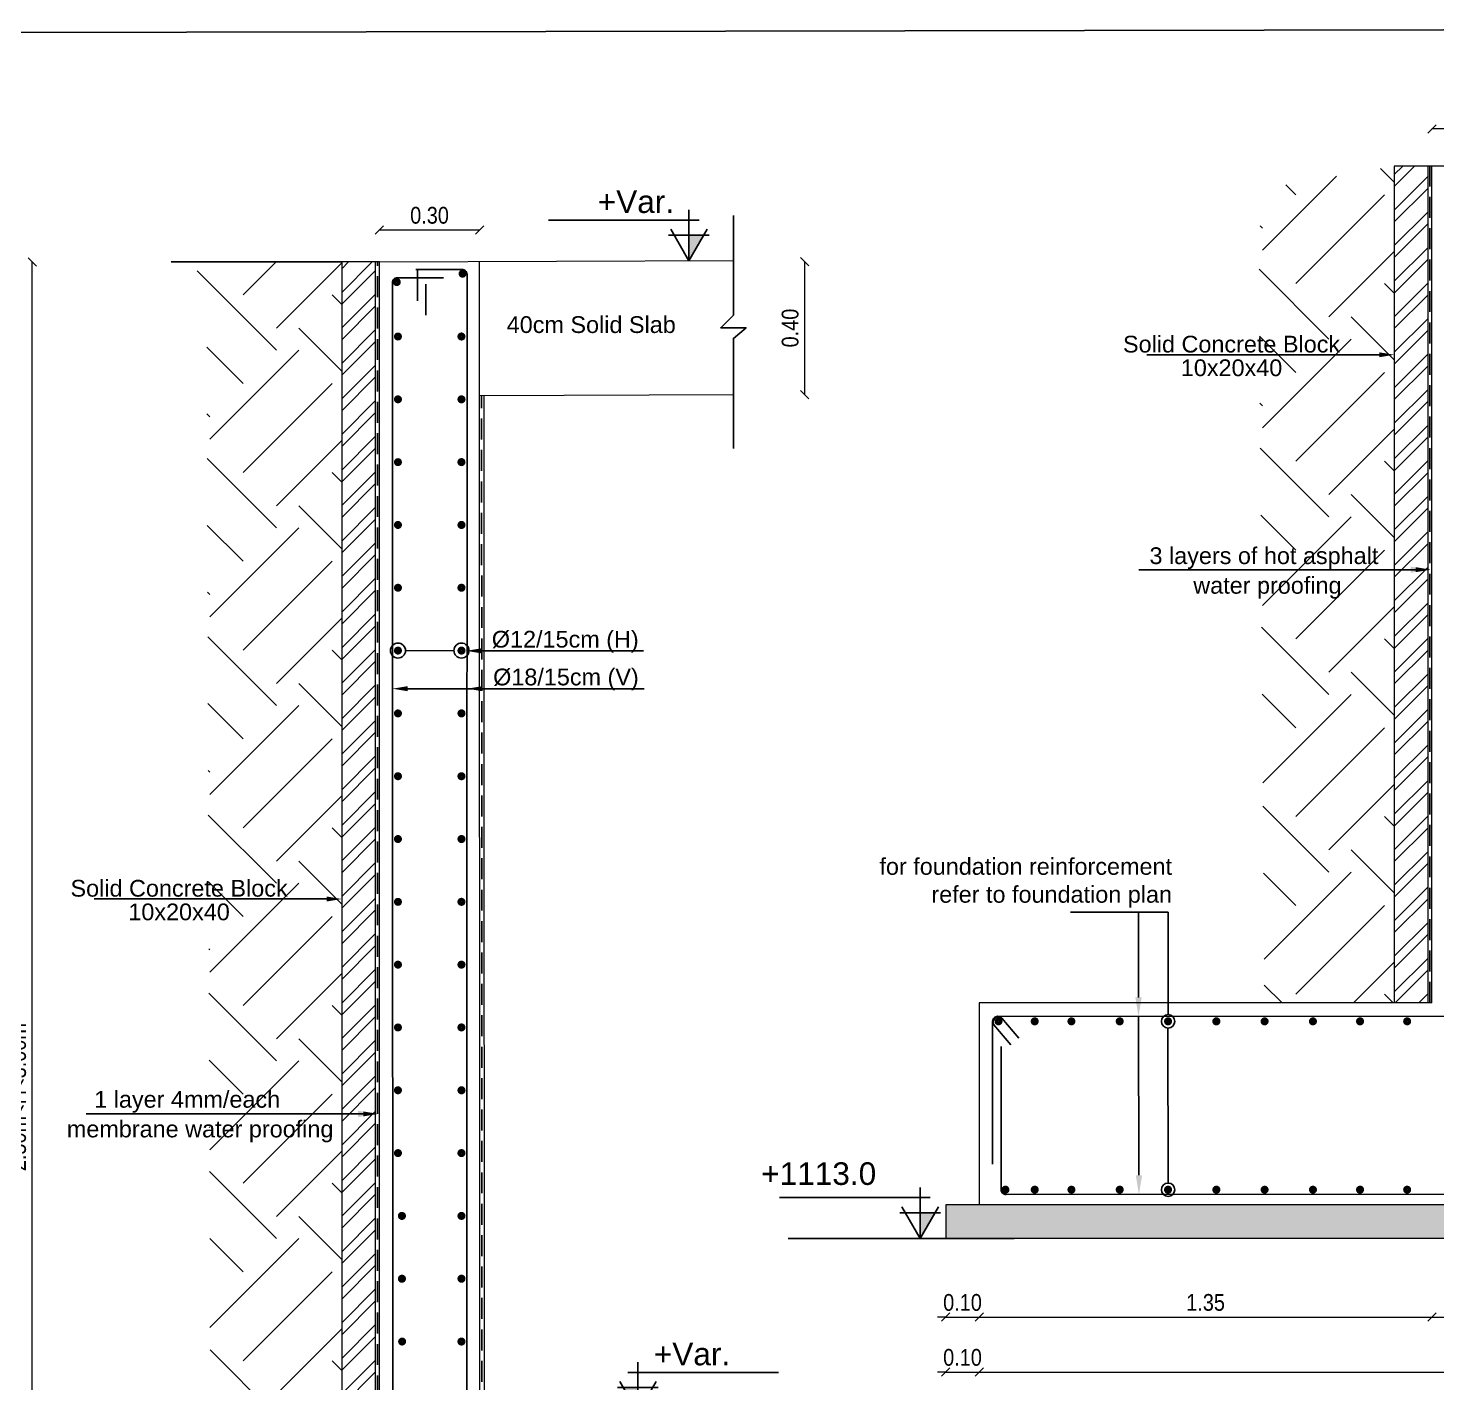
# Model space of a CAD drawing. Header units: metres. Extents: x -55 to 193, y -43 to 92.
# Drawn here: x 144.3 to 161.12, y 48.5 to 64.68 of the extents above; entities that cross this region are included whole.
import ezdxf
from ezdxf import colors
from ezdxf.entities.mleader import LeaderData, LeaderLine
from ezdxf.enums import TextEntityAlignment as Align
from ezdxf.math import Vec2, Vec3

# ---------------------------------------------------------------- set-up
doc = ezdxf.new("R2010")
doc.units = ezdxf.units.M
doc.header["$MEASUREMENT"] = 0
doc.linetypes.add('HIDDEN', pattern=[0.375, 0.25, -0.125])
for name, color, linetype in [('A-LEVELS', 9, 'Continuous'), ('S-BAR', 6, 'Continuous'), ('S-CONCRETE PLANS', 4, 'Continuous'), ('S-HATCH', 9, 'Continuous'), ('S-Leaders', 137, 'Continuous'), ('S-Steel', 3, 'Continuous'), ('S-SYMPOLS', 6, 'Continuous'), ('S-WATER PROOF', 8, 'HIDDEN')]:
    doc.layers.add(name, color=color, linetype=linetype)
for name, color, linetype, lineweight in [('S-CONCRETE', 2, 'Continuous', 15), ('S-CONCRETE DETAILS', 2, 'Continuous', 15), ('S-DIMENSIONS', 134, 'Continuous', 13), ('S-TEXT-STEEL', 255, 'Continuous', 15)]:
    doc.layers.add(name, color=color, linetype=linetype, lineweight=lineweight)
doc.styles.add('ARIAL', font='arial.ttf')
doc.styles.add('Site 1-200 (m)', font='arial.ttf', dxfattribs={"width": 0.85, "height": 0.2})
doc.styles.get("Standard").update_dxf_attribs({"font": 'arial.ttf'})
doc.styles.add('Tahoma', font='arial.ttf')
doc.dimstyles.new('1-25--', dxfattribs={"dimtxt": 0.36, "dimasz": 0.1, "dimexe": 0.144, "dimexo": 0.144, "dimgap": 0.072, "dimtad": 1, "dimlfac": 0.25, "dimzin": 1, "dimdsep": 46, "dimtxsty": 'Site 1-200 (m)', "dimblk": 'OBLIQUE', "dimcen": 90, "dimse1": 1, "dimse2": 1, "dimclrd": 256, "dimclrt": 256, "dimadec": 3, "dimazin": 0, "dimtfac": 1, "dimtix": 1, "dimtmove": 2, "dimatfit": 3, "dimfxl": 0.144, "dimtolj": 1, "dimlwd": -1, "dimarcsym": 0})

# ---------------------------------------------------------------- blocks, each defined once
blk = doc.blocks.new('S-Close')
at = {"layer": 'S-Steel'}
blk.add_lwpolyline([(-0.253, -0.202), (-0.05, 0.038, -0.908352), (0.044, -0.041), (-0.159, -0.282)], format="xyb", dxfattribs=at)
blk = doc.blocks.new('_OBLIQUE')
at = {"color": 0, "linetype": 'ByBlock'}
blk.add_line((-0.5, -0.5), (0.5, 0.5), dxfattribs=at)
blk = doc.blocks.new('*D211')
at = {"layer": 'S-DIMENSIONS', "transparency": 16777216}
blk.add_line((161.854, 63.473), (161.061, 63.473), dxfattribs=at)
at = {"layer": 'S-DIMENSIONS', "transparency": 16777216, "xscale": 0.1, "yscale": 0.1, "zscale": 0.1, "rotation": 180}
blk.add_blockref('_OBLIQUE', (161.061, 63.473), dxfattribs=at)
at = {"layer": 'S-DIMENSIONS', "transparency": 16777216, "xscale": 0.1, "yscale": 0.1, "zscale": 0.1}
blk.add_blockref('_OBLIQUE', (161.854, 63.473), dxfattribs=at)
at = {"layer": 'S-DIMENSIONS', "transparency": 16777216, "insert": (161.457, 63.647), "char_height": 0.2, "attachment_point": 5, "style": 'Site 1-200 (m)'}
blk.add_mtext('\\A1;0.20', dxfattribs=at)
blk = doc.blocks.new('*D212')
at = {"layer": 'S-DIMENSIONS', "transparency": 16777216}
for p, q in [((155.255, 49.286), (155.155, 49.286)), ((155.255, 49.286), (155.655, 49.286)), ((155.655, 49.286), (155.755, 49.286))]:
    blk.add_line(p, q, dxfattribs=at)
at = {"layer": 'S-DIMENSIONS', "transparency": 16777216, "xscale": 0.1, "yscale": 0.1, "zscale": 0.1}
blk.add_blockref('_OBLIQUE', (155.255, 49.286), dxfattribs=at)
at = {"layer": 'S-DIMENSIONS', "transparency": 16777216, "xscale": 0.1, "yscale": 0.1, "zscale": 0.1, "rotation": 180}
blk.add_blockref('_OBLIQUE', (155.655, 49.286), dxfattribs=at)
at = {"layer": 'S-DIMENSIONS', "transparency": 16777216, "insert": (155.455, 49.46), "char_height": 0.2, "attachment_point": 5, "style": 'Site 1-200 (m)'}
blk.add_mtext('\\A1;0.10', dxfattribs=at)
blk = doc.blocks.new('*D213')
at = {"layer": 'S-DIMENSIONS', "transparency": 16777216}
blk.add_line((155.655, 49.286), (161.061, 49.286), dxfattribs=at)
at = {"layer": 'S-DIMENSIONS', "transparency": 16777216, "xscale": 0.1, "yscale": 0.1, "zscale": 0.1, "rotation": 180}
blk.add_blockref('_OBLIQUE', (155.655, 49.286), dxfattribs=at)
at = {"layer": 'S-DIMENSIONS', "transparency": 16777216, "xscale": 0.1, "yscale": 0.1, "zscale": 0.1}
blk.add_blockref('_OBLIQUE', (161.061, 49.286), dxfattribs=at)
at = {"layer": 'S-DIMENSIONS', "transparency": 16777216, "insert": (158.358, 49.46), "char_height": 0.2, "attachment_point": 5, "style": 'Site 1-200 (m)'}
blk.add_mtext('\\A1;1.35', dxfattribs=at)
blk = doc.blocks.new('*D214')
at = {"layer": 'S-DIMENSIONS', "transparency": 16777216}
blk.add_line((161.061, 49.286), (161.854, 49.286), dxfattribs=at)
at = {"layer": 'S-DIMENSIONS', "transparency": 16777216, "xscale": 0.1, "yscale": 0.1, "zscale": 0.1, "rotation": 180}
blk.add_blockref('_OBLIQUE', (161.061, 49.286), dxfattribs=at)
at = {"layer": 'S-DIMENSIONS', "transparency": 16777216, "xscale": 0.1, "yscale": 0.1, "zscale": 0.1}
blk.add_blockref('_OBLIQUE', (161.854, 49.286), dxfattribs=at)
at = {"layer": 'S-DIMENSIONS', "transparency": 16777216, "insert": (161.457, 49.46), "char_height": 0.2, "attachment_point": 5, "style": 'Site 1-200 (m)'}
blk.add_mtext('\\A1;0.20', dxfattribs=at)
blk = doc.blocks.new('*D217')
at = {"layer": 'S-DIMENSIONS', "transparency": 16777216}
for p, q in [((155.255, 48.63), (155.155, 48.63)), ((155.255, 48.63), (155.655, 48.63)), ((155.655, 48.63), (155.755, 48.63))]:
    blk.add_line(p, q, dxfattribs=at)
at = {"layer": 'S-DIMENSIONS', "transparency": 16777216, "xscale": 0.1, "yscale": 0.1, "zscale": 0.1}
blk.add_blockref('_OBLIQUE', (155.255, 48.63), dxfattribs=at)
at = {"layer": 'S-DIMENSIONS', "transparency": 16777216, "xscale": 0.1, "yscale": 0.1, "zscale": 0.1, "rotation": 180}
blk.add_blockref('_OBLIQUE', (155.655, 48.63), dxfattribs=at)
at = {"layer": 'S-DIMENSIONS', "transparency": 16777216, "insert": (155.455, 48.804), "char_height": 0.2, "attachment_point": 5, "style": 'Site 1-200 (m)'}
blk.add_mtext('\\A1;0.10', dxfattribs=at)
blk = doc.blocks.new('*D218')
at = {"layer": 'S-DIMENSIONS', "transparency": 16777216}
blk.add_line((155.655, 48.63), (169.654, 48.63), dxfattribs=at)
at = {"layer": 'S-DIMENSIONS', "transparency": 16777216, "xscale": 0.1, "yscale": 0.1, "zscale": 0.1, "rotation": 180}
blk.add_blockref('_OBLIQUE', (155.655, 48.63), dxfattribs=at)
at = {"layer": 'S-DIMENSIONS', "transparency": 16777216, "xscale": 0.1, "yscale": 0.1, "zscale": 0.1}
blk.add_blockref('_OBLIQUE', (169.654, 48.63), dxfattribs=at)
at = {"layer": 'S-DIMENSIONS', "transparency": 16777216, "insert": (162.654, 48.804), "char_height": 0.2, "attachment_point": 5, "style": 'Site 1-200 (m)'}
blk.add_mtext('\\A1;3.50', dxfattribs=at)
blk = doc.blocks.new('LEV')
at = {"layer": 'A-LEVELS'}
blk.add_hatch(color=254, dxfattribs=at).paths.add_polyline_path([(0.117, 0.203), (0, 0.203), (0, 0)])
for p, q in [((0, 0), (0, 0.405)), ((0.081, 0.324), (-1.119, 0.324)), ((0, 0), (-0.145, 0.251)), ((0.145, 0.251), (0, 0)), ((0, 0.203), (-0.162, 0.203)), ((0.162, 0.203), (0, 0.203))]:
    blk.add_line(p, q, dxfattribs=at)
blk = doc.blocks.new('ELEVATION LEVEL')
at = {"layer": 'A-LEVELS', "xscale": -1}
blk.add_blockref('LEV', (0, 0), dxfattribs=at)
at = {"layer": 'A-LEVELS', "style": 'ARIAL'}
blk.add_attdef('+651.35', (0.113, 0.425), '', height=0.22, rotation=359.9993, dxfattribs=at)
blk = doc.blocks.new('*D229')
at = {"layer": 'S-DIMENSIONS', "transparency": 16777216}
blk.add_line((144.346, 41.939), (144.346, 61.885), dxfattribs=at)
at = {"layer": 'S-DIMENSIONS', "transparency": 16777216, "xscale": 0.1, "yscale": 0.1, "zscale": 0.1}
for p, rotation in [((144.346, 61.885), 90), ((144.346, 41.939), 270)]:
    blk.add_blockref('_OBLIQUE', p, dxfattribs=dict(at, rotation=rotation))
at = {"layer": 'S-DIMENSIONS', "transparency": 16777216, "insert": (144.172, 51.912), "char_height": 0.2, "attachment_point": 5, "rotation": 90, "style": 'Site 1-200 (m)'}
blk.add_mtext('\\A1;2.50m<H<3.00m', dxfattribs=at)
blk = doc.blocks.new('*D241')
at = {"layer": 'S-DIMENSIONS', "transparency": 16777216}
blk.add_line((148.492, 62.266), (149.688, 62.266), dxfattribs=at)
at = {"layer": 'S-DIMENSIONS', "transparency": 16777216, "xscale": 0.1, "yscale": 0.1, "zscale": 0.1, "rotation": 180}
blk.add_blockref('_OBLIQUE', (148.492, 62.266), dxfattribs=at)
at = {"layer": 'S-DIMENSIONS', "transparency": 16777216, "xscale": 0.1, "yscale": 0.1, "zscale": 0.1}
blk.add_blockref('_OBLIQUE', (149.688, 62.266), dxfattribs=at)
at = {"layer": 'S-DIMENSIONS', "transparency": 16777216, "insert": (149.09, 62.44), "char_height": 0.2, "attachment_point": 5, "style": 'Site 1-200 (m)'}
blk.add_mtext('\\A1;0.30', dxfattribs=at)
blk = doc.blocks.new('*D243')
at = {"layer": 'S-DIMENSIONS', "transparency": 16777216}
blk.add_line((153.571, 60.301), (153.571, 61.888), dxfattribs=at)
at = {"layer": 'S-DIMENSIONS', "transparency": 16777216, "xscale": 0.1, "yscale": 0.1, "zscale": 0.1}
for p, rotation in [((153.571, 61.888), 90), ((153.571, 60.301), 270)]:
    blk.add_blockref('_OBLIQUE', p, dxfattribs=dict(at, rotation=rotation))
at = {"layer": 'S-DIMENSIONS', "transparency": 16777216, "insert": (153.397, 61.095), "char_height": 0.2, "attachment_point": 5, "rotation": 90, "style": 'Site 1-200 (m)'}
blk.add_mtext('\\A1;0.40', dxfattribs=at)

msp = doc.modelspace()

# ---------------------------------------------------------------- hatches: boundary and pattern name
at = {"layer": 'S-HATCH'}
h = msp.add_hatch(dxfattribs=at)
h.set_pattern_fill('EARTH', color=256, scale=6, angle=45)
h.set_pattern_definition([(45, (-6819.3138, -8.7766), (2e-16, 2.12132034), [1.5, -1.5]), (45, (-6819.7115, -8.3788), (2e-16, 2.12132034), [1.5, -1.5]), (45, (-6820.1092, -7.9811), (2e-16, 2.12132034), [1.5, -1.5]), (135, (-6820.1092, -7.716), (-2.12132034, 4e-16), [1.5, -1.5]), (135, (-6819.7115, -7.3182), (-2.12132034, 4e-16), [1.5, -1.5]), (135, (-6819.3138, -6.9204), (-2.12132034, 4e-16), [1.5, -1.5])])
h.paths.add_polyline_path([(159.06, 53.037), (160.611, 53.037), (160.611, 63.028), (159.061, 62.76), (158.996, 62.195), (158.996, 61.629)])
h = msp.add_hatch(dxfattribs=at)
h.set_pattern_fill('ANSI32', color=256, scale=0.8, style=0)
h.set_pattern_definition([(45, (26.1568, 98.1789), (-0.21213203, 0.21213203), []), (45, (26.2982, 98.1789), (-0.21213203, 0.21213203), [])])
h.paths.add_polyline_path([(160.611, 53.037), (161.011, 53.037), (161.011, 63.028), (160.611, 63.028)])
h = msp.add_hatch(dxfattribs=at)
h.set_pattern_fill('EARTH', color=256, scale=6, angle=45)
h.set_pattern_definition([(45, (-6831.8827, -15.2741), (2e-16, 2.12132034), [1.5, -1.5]), (45, (-6832.2805, -14.8764), (2e-16, 2.12132034), [1.5, -1.5]), (45, (-6832.6782, -14.4786), (2e-16, 2.12132034), [1.5, -1.5]), (135, (-6832.6782, -14.2134), (-2.12132034, 4e-16), [1.5, -1.5]), (135, (-6832.2805, -13.8157), (-2.12132034, 4e-16), [1.5, -1.5]), (135, (-6831.8827, -13.418), (-2.12132034, 4e-16), [1.5, -1.5])])
h.paths.add_polyline_path([(146.427, 61.584), (146.492, 41.939), (148.042, 41.939), (148.042, 61.885), (146.253, 61.885), (146.427, 61.58)])
h = msp.add_hatch(dxfattribs=at)
h.set_pattern_fill('ANSI32', color=256, scale=0.8, style=0)
h.set_pattern_definition([(45, (13.5878, 91.6814), (-0.21213203, 0.21213203), []), (45, (13.72922, 91.6814), (-0.21213203, 0.21213203), [])])
h.paths.add_polyline_path([(148.442, 61.884), (148.042, 61.885), (148.042, 42.339), (148.442, 42.339)])
at = {"layer": 'S-HATCH', "ltscale": 0.01}
h = msp.add_hatch(dxfattribs=at)
h.set_pattern_fill('AR-CONC', color=256, scale=0.05, style=0)
h.set_pattern_definition([(50, (-6.06617, 75.5791), (0.3586301, -0.03137607), [0.0375, -0.4125]), (355, (-6.06617, 75.5791), (-0.0693757, 0.3760961), [0.03, -0.33]), (100.45144, (-6.0363, 75.57647), (0.2892544, 0.34472), [0.0318701, -0.35057106]), (46.1842, (-6.06617, 75.6791), (0.5336207, -0.0827596), [0.05625, -0.61875]), (96.63564, (-6.0217, 75.6722), (0.467331, 0.4870593), [0.0478052, -0.5258569]), (351.18416, (-6.0662, 75.6791), (0.467331, 0.4870593), [0.045, -0.495]), (21, (-6.01617, 75.6541), (0.29845353, -0.20130945), [0.0375, -0.4125]), (326, (-6.01617, 75.6541), (0.1216577, 0.362575), [0.03, -0.33]), (71.45144, (-5.9913, 75.6373), (0.4201112, 0.1612656), [0.0318701, -0.35057106]), (37.5, (-6.06617, 75.57909), (0.00607993, 0.16644693), [0, -0.326, 0, -0.335, 0, -0.33125]), (7.5, (-6.06617, 75.57909), (0.13153477, 0.19720586), [0, -0.191, 0, -0.3185, 0, -0.12625]), (327.5, (-6.17767, 75.57909), (0.26691122, -0.01127744), [0, -0.125, 0, -0.39, 0, -0.5175]), (317.5, (-6.22767, 75.57909), (0.2915931, 0.0500525), [0, -0.1625, 0, -0.259, 0, -0.3675])])
h.paths.add_polyline_path([(170.054, 50.226), (170.054, 50.626), (155.255, 50.626), (155.255, 50.226)])

# ---------------------------------------------------------------- linework, layer by layer
at = {"layer": 'A-LEVELS'}
msp.add_line((156.07, 50.226), (153.374, 50.226), dxfattribs=at)
at = {"layer": 'S-BAR', "const_width": 0.0495, "elevation": -26.423}
for points in [[(149.462, 61.744, -1), (149.508, 61.744, -1)], [(149.462, 61.744, -1), (149.508, 61.744, -1)], [(148.722, 61.644, 1), (148.676, 61.644, 1)], [(148.722, 61.644, 1), (148.676, 61.644, 1)], [(148.736, 60.994, 1), (148.69, 60.994, 1)], [(148.736, 60.994, 1), (148.69, 60.994, 1)], [(149.448, 60.994, -1), (149.495, 60.994, -1)], [(149.448, 60.994, -1), (149.495, 60.994, -1)], [(148.736, 60.244, 1), (148.69, 60.244, 1)], [(148.736, 60.244, 1), (148.69, 60.244, 1)], [(149.448, 60.244, -1), (149.495, 60.244, -1)], [(149.448, 60.244, -1), (149.495, 60.244, -1)], [(148.736, 59.494, 1), (148.69, 59.494, 1)], [(148.736, 59.494, 1), (148.69, 59.494, 1)], [(149.448, 59.494, -1), (149.495, 59.494, -1)], [(149.448, 59.494, -1), (149.495, 59.494, -1)], [(148.736, 58.744, 1), (148.69, 58.744, 1)], [(148.736, 58.744, 1), (148.69, 58.744, 1)], [(149.448, 58.744, -1), (149.495, 58.744, -1)], [(149.448, 58.744, -1), (149.495, 58.744, -1)], [(148.736, 57.994, 1), (148.69, 57.994, 1)], [(148.736, 57.994, 1), (148.69, 57.994, 1)], [(149.448, 57.994, -1), (149.495, 57.994, -1)], [(149.448, 57.994, -1), (149.495, 57.994, -1)], [(148.736, 57.244, 1), (148.69, 57.244, 1)], [(148.736, 57.244, 1), (148.69, 57.244, 1)], [(149.448, 57.244, -1), (149.495, 57.244, -1)], [(149.448, 57.244, -1), (149.495, 57.244, -1)], [(148.736, 56.494, 1), (148.69, 56.494, 1)], [(148.736, 56.494, 1), (148.69, 56.494, 1)], [(149.448, 56.494, -1), (149.495, 56.494, -1)], [(149.448, 56.494, -1), (149.495, 56.494, -1)], [(148.736, 55.744, 1), (148.69, 55.744, 1)], [(148.736, 55.744, 1), (148.69, 55.744, 1)], [(149.448, 55.744, -1), (149.495, 55.744, -1)], [(149.448, 55.744, -1), (149.495, 55.744, -1)], [(148.736, 54.994, 1), (148.69, 54.994, 1)], [(148.736, 54.994, 1), (148.69, 54.994, 1)], [(149.448, 54.994, -1), (149.495, 54.994, -1)], [(149.448, 54.994, -1), (149.495, 54.994, -1)], [(148.736, 54.244, 1), (148.69, 54.244, 1)], [(148.736, 54.244, 1), (148.69, 54.244, 1)], [(149.448, 54.244, -1), (149.495, 54.244, -1)], [(149.448, 54.244, -1), (149.495, 54.244, -1)], [(148.736, 53.494, 1), (148.69, 53.494, 1)], [(148.736, 53.494, 1), (148.69, 53.494, 1)], [(149.448, 53.494, -1), (149.495, 53.494, -1)], [(149.448, 53.494, -1), (149.495, 53.494, -1)], [(148.736, 52.744, 1), (148.69, 52.744, 1)], [(148.736, 52.744, 1), (148.69, 52.744, 1)], [(149.448, 52.744, -1), (149.495, 52.744, -1)], [(149.448, 52.744, -1), (149.495, 52.744, -1)], [(148.736, 51.994, 1), (148.69, 51.994, 1)], [(148.736, 51.994, 1), (148.69, 51.994, 1)], [(149.448, 51.994, -1), (149.495, 51.994, -1)], [(149.448, 51.994, -1), (149.495, 51.994, -1)], [(148.736, 51.244, 1), (148.69, 51.244, 1)], [(148.736, 51.244, 1), (148.69, 51.244, 1)], [(149.448, 51.244, -1), (149.495, 51.244, -1)], [(149.448, 51.244, -1), (149.495, 51.244, -1)], [(148.784, 50.494, 1), (148.737, 50.494, 1)], [(148.784, 50.494, 1), (148.737, 50.494, 1)], [(149.448, 50.494, -1), (149.495, 50.494, -1)], [(149.448, 50.494, -1), (149.495, 50.494, -1)], [(148.784, 49.744, 1), (148.737, 49.744, 1)], [(148.784, 49.744, 1), (148.737, 49.744, 1)], [(149.448, 49.744, -1), (149.495, 49.744, -1)], [(149.448, 49.744, -1), (149.495, 49.744, -1)], [(148.786, 48.994, 1), (148.74, 48.994, 1)], [(148.786, 48.994, 1), (148.74, 48.994, 1)], [(149.448, 48.994, -1), (149.495, 48.994, -1)], [(149.448, 48.994, -1), (149.495, 48.994, -1)]]:
    msp.add_lwpolyline(points, format="xyb", close=True, dxfattribs=at)
at = {"layer": 'S-BAR', "const_width": 0.0495}
for points in [[(155.908, 52.817, 1), (155.862, 52.817, 1)], [(156.341, 52.817, 1), (156.294, 52.817, 1)], [(156.779, 52.817, 1), (156.733, 52.817, 1)], [(157.356, 52.817, 1), (157.309, 52.817, 1)], [(157.933, 52.817, 1), (157.886, 52.817, 1)], [(158.51, 52.817, 1), (158.463, 52.817, 1)], [(159.086, 52.817, 1), (159.04, 52.817, 1)], [(159.663, 52.817, 1), (159.617, 52.817, 1)], [(160.226, 52.817, 1), (160.179, 52.817, 1)], [(160.788, 52.817, 1), (160.742, 52.817, 1)], [(155.991, 50.807, -1), (155.944, 50.807, -1)], [(156.341, 50.807, -1), (156.294, 50.807, -1)], [(156.779, 50.807, -1), (156.733, 50.807, -1)], [(157.356, 50.807, -1), (157.309, 50.807, -1)], [(157.933, 50.807, -1), (157.886, 50.807, -1)], [(158.51, 50.807, -1), (158.463, 50.807, -1)], [(159.086, 50.807, -1), (159.04, 50.807, -1)], [(159.663, 50.807, -1), (159.617, 50.807, -1)], [(160.226, 50.807, -1), (160.179, 50.807, -1)], [(160.788, 50.807, -1), (160.742, 50.807, -1)]]:
    msp.add_lwpolyline(points, format="xyb", close=True, dxfattribs=at)
at = {"layer": 'S-CONCRETE'}
for p, q in [((161.854, 63.028), (161.061, 63.028)), ((161.061, 53.037), (161.061, 63.028)), ((161.061, 55.97), (161.061, 63.028)), ((148.492, 61.885, -26.423), (152.719, 61.901, -26.423)), ((148.492, 44.339, -26.423), (148.492, 61.884, -26.423)), ((149.692, 48.139, -26.423), (149.685, 61.889, -26.423)), ((149.688, 60.289, -26.423), (152.725, 60.301, -26.423)), ((161.061, 53.037), (155.655, 53.037)), ((155.655, 53.037), (155.655, 50.626)), ((170.054, 50.626), (155.255, 50.626)), ((155.255, 50.626), (155.255, 50.226)), ((170.054, 50.226), (155.255, 50.226))]:
    msp.add_line(p, q, dxfattribs=at)
for points in [[(160.611, 63.028), (160.611, 53.037)], [(161.011, 63.028), (161.011, 53.037)]]:
    msp.add_lwpolyline(points, dxfattribs=at)
at = {"layer": 'S-CONCRETE', "elevation": -26.423}
for points in [[(148.042, 61.885), (148.042, 42.339)], [(148.442, 61.885), (148.442, 44.389)]]:
    msp.add_lwpolyline(points, dxfattribs=at)
at = {"layer": 'S-CONCRETE DETAILS', "ltscale": 0.05}
for p, q in [((161.061, 63.028), (160.611, 63.028)), ((148.492, 61.884, -26.423), (148.042, 61.885, -26.423))]:
    msp.add_line(p, q, dxfattribs=at)
at = {"layer": 'S-CONCRETE DETAILS', "elevation": -26.423}
msp.add_lwpolyline([(149.737, 60.29), (149.742, 44.789), (156.531, 44.789), (156.531, 42.339)], dxfattribs=at)
at = {"layer": 'S-CONCRETE PLANS', "elevation": 26.423}
msp.add_lwpolyline([(90.431, 64.525), (171.925, 64.675), (171.925, 11.425), (90.281, 11.425)], close=True, dxfattribs=at)
at = {"layer": 'S-DIMENSIONS'}
msp.add_line((148.803, 57.244, -26.423), (149.381, 57.244, -26.423), dxfattribs=at)
at = {"layer": 'S-HATCH'}
msp.add_line((148.042, 61.885, -26.423), (146.006, 61.885, -26.423), dxfattribs=at)
at = {"layer": 'S-Leaders', "ltscale": 0.05}
for p, q in [((157.552, 54.122), (157.91, 54.122)), ((157.91, 54.122), (157.91, 52.899)), ((157.909, 52.737), (157.91, 50.887))]:
    msp.add_line(p, q, dxfattribs=at)
at = {"layer": 'S-Leaders', "linetype": 'ByBlock', "lineweight": -2, "ltscale": 0.05}
msp.add_lwpolyline([(157.562, 50.979), (157.557, 52.872)], dxfattribs=at)
msp.add_lwpolyline([(157.562, 50.979), (157.557, 52.872)], dxfattribs=at)
at = {"layer": 'S-Leaders', "ltscale": 0.05}
for centre, radius in [((148.713, 57.244, -26.423), 0.09), ((149.471, 57.244, -26.423), 0.09), ((157.91, 52.817), 0.08), ((157.91, 50.807), 0.08)]:
    msp.add_circle(centre, radius, dxfattribs=at)
msp.add_solid([(157.6, 50.979), (157.562, 50.749), (157.524, 50.979)], dxfattribs=at)
msp.add_solid([(157.6, 50.979), (157.562, 50.749), (157.524, 50.979)], dxfattribs=at)
at = {"layer": 'S-Steel'}
for p, q in [((148.947, 61.79, -26.423), (148.947, 61.419, -26.423)), ((149.047, 61.62, -26.423), (149.047, 61.249, -26.423))]:
    msp.add_line(p, q, dxfattribs=at)
at = {"layer": 'S-Steel', "elevation": -26.423}
for points in [[(148.927, 61.796), (149.478, 61.796, -0.414214), (149.538, 61.736)], [(149.257, 61.696), (148.706, 61.696, 0.414214), (148.646, 61.636)]]:
    msp.add_lwpolyline(points, format="xyb", dxfattribs=at)
for points in [[(148.646, 61.636), (148.653, 42.664), (149.313, 42.664)], [(149.538, 61.736), (149.532, 42.741), (148.941, 42.741)]]:
    msp.add_lwpolyline(points, dxfattribs=at)
at = {"layer": 'S-Steel'}
for points in [[(155.815, 51.11), (155.815, 52.817, -0.414214), (155.875, 52.877), (169.417, 52.874, -0.502149), (169.494, 52.817), (169.494, 51.11)], [(155.915, 52.517), (155.915, 50.81, 0.414214), (155.975, 50.75), (169.317, 50.752, 0.502149), (169.394, 50.81), (169.394, 52.517)]]:
    msp.add_lwpolyline(points, format="xyb", dxfattribs=at)
at = {"layer": 'S-SYMPOLS', "elevation": -26.423}
msp.add_lwpolyline([(152.719, 59.658), (152.719, 60.971), (152.871, 61.098), (152.567, 61.098), (152.719, 61.248), (152.719, 62.437)], dxfattribs=at)
at = {"layer": 'S-WATER PROOF'}
for p, q in [((161.036, 53.037), (161.036, 63.028)), ((148.467, 42.339, -26.423), (148.467, 61.885, -26.423)), ((149.717, 44.764, -26.423), (149.712, 60.289, -26.423))]:
    msp.add_line(p, q, dxfattribs=at)

# ---------------------------------------------------------------- block references
at = {"layer": 'A-LEVELS', "color": 1}
ref = msp.add_blockref('ELEVATION LEVEL', (152.188, 61.898, -26.423), dxfattribs=dict(at, xscale=-1.5, yscale=1.5, zscale=1.5))
ref.add_attrib('+651.35', '+Var.', (151.099, 62.469, -26.423), dxfattribs={"height": 0.27, "rotation": 0.0007, "style": 'ARIAL'})
at = {"layer": 'A-LEVELS'}
ref = msp.add_blockref('ELEVATION LEVEL', (154.949, 50.226), dxfattribs=dict(at, xscale=-1.5, yscale=1.5, zscale=1.5))
ref.add_attrib('+651.35', '+1113.0', (153.051, 50.864), dxfattribs={"height": 0.27, "rotation": 0.0007, "style": 'ARIAL'})
at = {"layer": 'A-LEVELS', "color": 1}
ref = msp.add_blockref('ELEVATION LEVEL', (151.579, 48.139, -26.423), dxfattribs=dict(at, xscale=1.5, yscale=1.5, zscale=1.5))
ref.add_attrib('+651.35', '+Var.', (151.769, 48.71, -26.423), dxfattribs={"height": 0.27, "rotation": 359.9993, "style": 'ARIAL'})
at = {"layer": 'S-Steel', "xscale": -1}
msp.add_blockref('S-Close', (155.875, 52.817), dxfattribs=at)

# ---------------------------------------------------------------- texts
at = {"layer": 'S-TEXT-STEEL', "style": 'Tahoma'}
for s, p in [('40cm Solid Slab', (150.012, 61.036, -672.202)), ('3 layers of hot asphalt    ', (157.688, 58.277)), ('water proofing', (158.211, 57.923)), ('1 layer 4mm/each    ', (145.086, 51.786, -26.423)), ('membrane water proofing', (144.759, 51.432, -26.423))]:
    msp.add_text(s, height=0.2, dxfattribs=at).set_placement(p)
at = {"layer": 'S-TEXT-STEEL', "ltscale": 0.05, "style": 'ARIAL'}
for s, p in [('Solid Concrete Block', (158.668, 60.907)), ('10x20x40', (158.668, 60.621)), ('%%C12/15cm (H)', (150.711, 57.355, -26.423)), ('%%C18/15cm (V)', (150.719, 56.904, -26.423)), ('Solid Concrete Block', (146.099, 54.41, -26.423)), ('10x20x40', (146.099, 54.124, -26.423))]:
    msp.add_text(s, height=0.2, dxfattribs=at).set_placement(p, align=Align.MIDDLE)
at = {"layer": 'S-TEXT-STEEL', "ltscale": 0.05, "insert": (157.957, 54.767, 0), "char_height": 0.2, "width": 3.85808, "attachment_point": 3, "style": 'ARIAL'}
msp.add_mtext('for foundation reinforcement refer to foundation plan', dxfattribs=at)

# ---------------------------------------------------------------- dimensions: what is measured, and where the dimension line sits
at = {"layer": 'S-DIMENSIONS'}
for base, p1, p2, picture, middle in [((161.061, 63.473), (161.854, 63.028), (161.061, 63.028), '*D211', (161.457, 63.647)), ((149.688, 62.266), (148.492, 61.885, -26.423), (149.688, 61.12, -26.423), '*D241', (149.09, 62.44)), ((161.061, 49.286), (155.655, 50.948), (161.061, 53.358), '*D213', (158.358, 49.46)), ((161.854, 49.286), (161.061, 53.358), (161.854, 53.358), '*D214', (161.457, 49.46)), ((155.655, 49.286), (155.255, 50.626), (155.655, 50.948), '*D212', (155.455, 49.46)), ((155.655, 48.63), (155.255, 50.426), (155.655, 50.948), '*D217', (155.455, 48.804)), ((169.654, 48.63), (155.655, 50.948), (169.654, 50.948), '*D218', (162.654, 48.804))]:
    dim = msp.add_linear_dim(base=base, p1=p1, p2=p2, dimstyle='1-25--', dxfattribs=at)
    dim.commit()
    dim.dimension.update_dxf_attribs({"geometry": picture, "text_midpoint": middle})
dim = msp.add_linear_dim(base=(144.346, 61.885), p1=(148.042, 41.939, -26.423), p2=(148.054, 61.885, -26.423), angle=90, text='2.50m<H<3.00m', dimstyle='1-25--', dxfattribs=at)
dim.commit()
dim.dimension.update_dxf_attribs({"geometry": '*D229', "text_midpoint": (144.172, 51.912)})
dim = msp.add_linear_dim(base=(153.571, 61.888, -672.202), p1=(152.719, 60.301, -26.423), p2=(152.719, 61.888, -26.423), angle=90, dimstyle='1-25--', dxfattribs=at)
dim.commit()
dim.dimension.update_dxf_attribs({"geometry": '*D243', "text_midpoint": (153.397, 61.095, -672.202)})

# ---------------------------------------------------------------- leaders
at = {"layer": 'S-Leaders', "ltscale": 0.05}
ml = msp.add_multileader_mtext('Standard', dxfattribs=at)
ml.set_content(' ', color=256)
ml.set_leader_properties()
ml.build(insert=Vec2(0, 0))
ml.multileader.update_dxf_attribs({"text_right_attachment_type": 6, "dogleg_length": 0.36, "arrow_head_size": 0.18})
ctx = ml.context
ctx.base_point, ctx.char_height, ctx.arrow_head_size, ctx.landing_gap_size, ctx.plane_origin = Vec3(157.55, 60.866), 0.18, 0.18, 0.09, Vec3(160.559, 73.485)
ctx.right_attachment, ctx.text_align_type = 6, 2
notes = []
notes.append((ctx, [(0, (1, 1, 0), (159.626, 60.776), (-1, 0), 1.825, [(0, [(160.611, 60.776)], 0, [])])]))
ctx.mtext.insert, ctx.mtext.alignment, ctx.mtext.flow_direction = Vec3(157.71, 60.956), 3, 5
ml = msp.add_multileader_mtext('Standard', dxfattribs=at)
ml.set_content('{\\fISOCPEUR|b0|i0|c0|p34; }', color=256, style='Tahoma')
ml.set_leader_properties(color=256)
ml.build(insert=Vec2(0, 0))
ml.multileader.update_dxf_attribs({"text_left_attachment_type": 6, "text_right_attachment_type": 6, "dogleg_length": 5, "arrow_head_size": 0.23})
ctx = ml.context
ctx.base_point, ctx.char_height, ctx.arrow_head_size, ctx.landing_gap_size, ctx.plane_origin = Vec3(157.483, 58.21), 0.2, 0.23, 0.02, Vec3(163.634, 69.705)
ctx.left_attachment, ctx.right_attachment, ctx.attachment_type = 6, 6, 1
notes.append((ctx, [(0, (1, 1, 0), (160.784, 58.21), (-1, 0), 3.142, [(0, [(161.036, 58.208)], 0, [])])]))
ctx.mtext.insert, ctx.mtext.flow_direction = Vec3(157.503, 58.41), 5
ml = msp.add_multileader_mtext('Standard', dxfattribs=at)
ml.set_content(' ', color=256)
ml.set_leader_properties()
ml.build(insert=Vec2(0, 0))
ml.multileader.update_dxf_attribs({"text_right_attachment_type": 6, "dogleg_length": 0.36, "arrow_head_size": 0.18})
ctx = ml.context
ctx.base_point, ctx.char_height, ctx.arrow_head_size, ctx.landing_gap_size, ctx.plane_origin = Vec3(157.987, 58.3), 0.18, 0.18, 0.09, Vec3(160.996, 70.92)
ctx.right_attachment, ctx.text_align_type = 6, 2
notes.append((ctx, [(0, (1, 1, 0), (160.062, 58.21), (-1, 0), 1.825, [(0, [(161.048, 58.21)], 0, [])])]))
ctx.mtext.insert, ctx.mtext.alignment, ctx.mtext.flow_direction = Vec3(158.147, 58.39), 3, 5
ml = msp.add_multileader_mtext('Standard', dxfattribs=at)
ml.set_content(' ', color=256)
ml.set_leader_properties()
ml.build(insert=Vec2(0, 0))
ml.multileader.update_dxf_attribs({"text_right_attachment_type": 6, "dogleg_length": 0.36, "arrow_head_size": 0.18})
ctx = ml.context
ctx.base_point, ctx.char_height, ctx.arrow_head_size, ctx.landing_gap_size, ctx.plane_origin = Vec3(151.646, 57.241, -26.423), 0.18, 0.18, 0.09, Vec3(149.679, 61.844, -26.423)
ctx.right_attachment = 6
notes.append((ctx, [(0, (1, 1, 0), (150.613, 57.241, -26.423), (1, 0), 1.033, [(0, [(149.529, 57.241, -26.423)], 0, [])])]))
ctx.mtext.insert, ctx.mtext.flow_direction = Vec3(151.736, 57.331, -26.423), 5
ml = msp.add_multileader_mtext('Standard', dxfattribs=at)
ml.set_content(' ', color=256)
ml.set_leader_properties()
ml.build(insert=Vec2(0, 0))
ml.multileader.update_dxf_attribs({"text_right_attachment_type": 6, "dogleg_length": 0.36, "arrow_head_size": 0.18})
ctx = ml.context
ctx.base_point, ctx.char_height, ctx.arrow_head_size, ctx.landing_gap_size, ctx.plane_origin = Vec3(151.174, 56.789, -26.423), 0.18, 0.18, 0.09, Vec3(149.207, 61.393, -26.423)
ctx.right_attachment = 6
notes.append((ctx, [(0, (1, 1, 0), (150.14, 56.789, -26.423), (1, 0), 1.033, [(0, [(148.647, 56.789, -26.423)], 0, [])])]))
ctx.mtext.insert, ctx.mtext.flow_direction = Vec3(151.264, 56.879, -26.423), 5
ml = msp.add_multileader_mtext('Standard', dxfattribs=at)
ml.set_content(' ', color=256)
ml.set_leader_properties()
ml.build(insert=Vec2(0, 0))
ml.multileader.update_dxf_attribs({"text_right_attachment_type": 6, "dogleg_length": 0.36, "arrow_head_size": 0.18})
ctx = ml.context
ctx.base_point, ctx.char_height, ctx.arrow_head_size, ctx.landing_gap_size, ctx.plane_origin = Vec3(151.654, 56.789, -26.423), 0.18, 0.18, 0.09, Vec3(149.687, 61.392, -26.423)
ctx.right_attachment = 6
notes.append((ctx, [(0, (1, 1, 0), (150.621, 56.789, -26.423), (1, 0), 1.033, [(0, [(149.537, 56.789, -26.423)], 0, [])])]))
ctx.mtext.insert, ctx.mtext.flow_direction = Vec3(151.744, 56.879, -26.423), 5
ml = msp.add_multileader_mtext('Standard', dxfattribs=at)
ml.set_content(' ', color=256)
ml.set_leader_properties()
ml.build(insert=Vec2(0, 0))
ml.multileader.update_dxf_attribs({"text_right_attachment_type": 6, "dogleg_length": 0.36, "arrow_head_size": 0.18})
ctx = ml.context
ctx.base_point, ctx.char_height, ctx.arrow_head_size, ctx.landing_gap_size, ctx.plane_origin = Vec3(144.981, 54.368, -26.423), 0.18, 0.18, 0.09, Vec3(147.99, 66.988, -26.423)
ctx.right_attachment, ctx.text_align_type = 6, 2
notes.append((ctx, [(0, (1, 1, 0), (147.057, 54.278, -26.423), (-1, 0), 1.825, [(0, [(148.042, 54.278, -26.423)], 0, [])])]))
ctx.mtext.insert, ctx.mtext.alignment, ctx.mtext.flow_direction = Vec3(145.141, 54.458, -26.423), 3, 5
ml = msp.add_multileader_mtext('Standard', dxfattribs=at)
ml.set_content('\\A1;{\\fISOCPEUR|b0|i0|c0|p34;         }', color=256, style='Tahoma')
ml.set_leader_properties(color=256)
ml.build(insert=Vec2(0, 0))
ml.multileader.update_dxf_attribs({"text_left_attachment_type": 6, "text_right_attachment_type": 6, "dogleg_length": 0.02, "arrow_head_size": 0.23})
ctx = ml.context
ctx.base_point, ctx.char_height, ctx.arrow_head_size, ctx.landing_gap_size, ctx.plane_origin = Vec3(156.199, 54.122), 0.2, 0.23, 0.02, Vec3(129.14, 61.07)
ctx.left_attachment, ctx.right_attachment, ctx.attachment_type = 6, 6, 1
notes.append((ctx, [(0, (1, 1, 0), (157.557, 54.122), (-1, 0), 0.237, [(0, [(157.557, 52.872)], 0, []), (1, [(157.557, 52.872)], 0, [])])]))
ctx.mtext.insert, ctx.mtext.flow_direction = Vec3(156.219, 54.322), 5
ml = msp.add_multileader_mtext('Standard', dxfattribs=at)
ml.set_content('{\\fISOCPEUR|b0|i0|c0|p34; }', color=256, style='Tahoma')
ml.set_leader_properties(color=256)
ml.build(insert=Vec2(0, 0))
ml.multileader.update_dxf_attribs({"text_left_attachment_type": 6, "text_right_attachment_type": 6, "dogleg_length": 5, "arrow_head_size": 0.23})
ctx = ml.context
ctx.base_point, ctx.char_height, ctx.arrow_head_size, ctx.landing_gap_size, ctx.plane_origin = Vec3(144.914, 51.712, -26.423), 0.2, 0.23, 0.02, Vec3(151.065, 63.207, -26.423)
ctx.left_attachment, ctx.right_attachment, ctx.attachment_type = 6, 6, 1
notes.append((ctx, [(0, (1, 1, 0), (148.215, 51.712, -26.423), (-1, 0), 3.142, [(0, [(148.467, 51.71, -26.423)], 0, [])])]))
ctx.mtext.insert, ctx.mtext.flow_direction = Vec3(144.934, 51.912, -26.423), 5
ml = msp.add_multileader_mtext('Standard', dxfattribs=at)
ml.set_content(' ', color=256)
ml.set_leader_properties()
ml.build(insert=Vec2(0, 0))
ml.multileader.update_dxf_attribs({"text_right_attachment_type": 6, "dogleg_length": 0.36, "arrow_head_size": 0.18})
ctx = ml.context
ctx.base_point, ctx.char_height, ctx.arrow_head_size, ctx.landing_gap_size, ctx.plane_origin = Vec3(145.418, 51.802, -26.423), 0.18, 0.18, 0.09, Vec3(148.427, 64.422, -26.423)
ctx.right_attachment, ctx.text_align_type = 6, 2
notes.append((ctx, [(0, (1, 1, 0), (147.493, 51.712, -26.423), (-1, 0), 1.825, [(0, [(148.479, 51.712, -26.423)], 0, [])])]))
ctx.mtext.insert, ctx.mtext.alignment, ctx.mtext.flow_direction = Vec3(145.578, 51.892, -26.423), 3, 5
for ctx, leaders in notes:
    for number, flags, end, landing, length, lines in leaders:
        leader = LeaderData()
        leader.index, (leader.has_last_leader_line, leader.has_dogleg_vector, leader.attachment_direction) = number, flags
        leader.last_leader_point, leader.dogleg_vector, leader.dogleg_length = Vec3(end), Vec3(landing), length
        for number, points, colour, breaks in lines:
            line = LeaderLine()
            line.index, line.vertices, line.color, line.breaks = number, Vec3.list(points), colors.encode_raw_color(colour), breaks
            leader.lines.append(line)
        ctx.leaders.append(leader)

doc.saveas('drawing.dxf')
